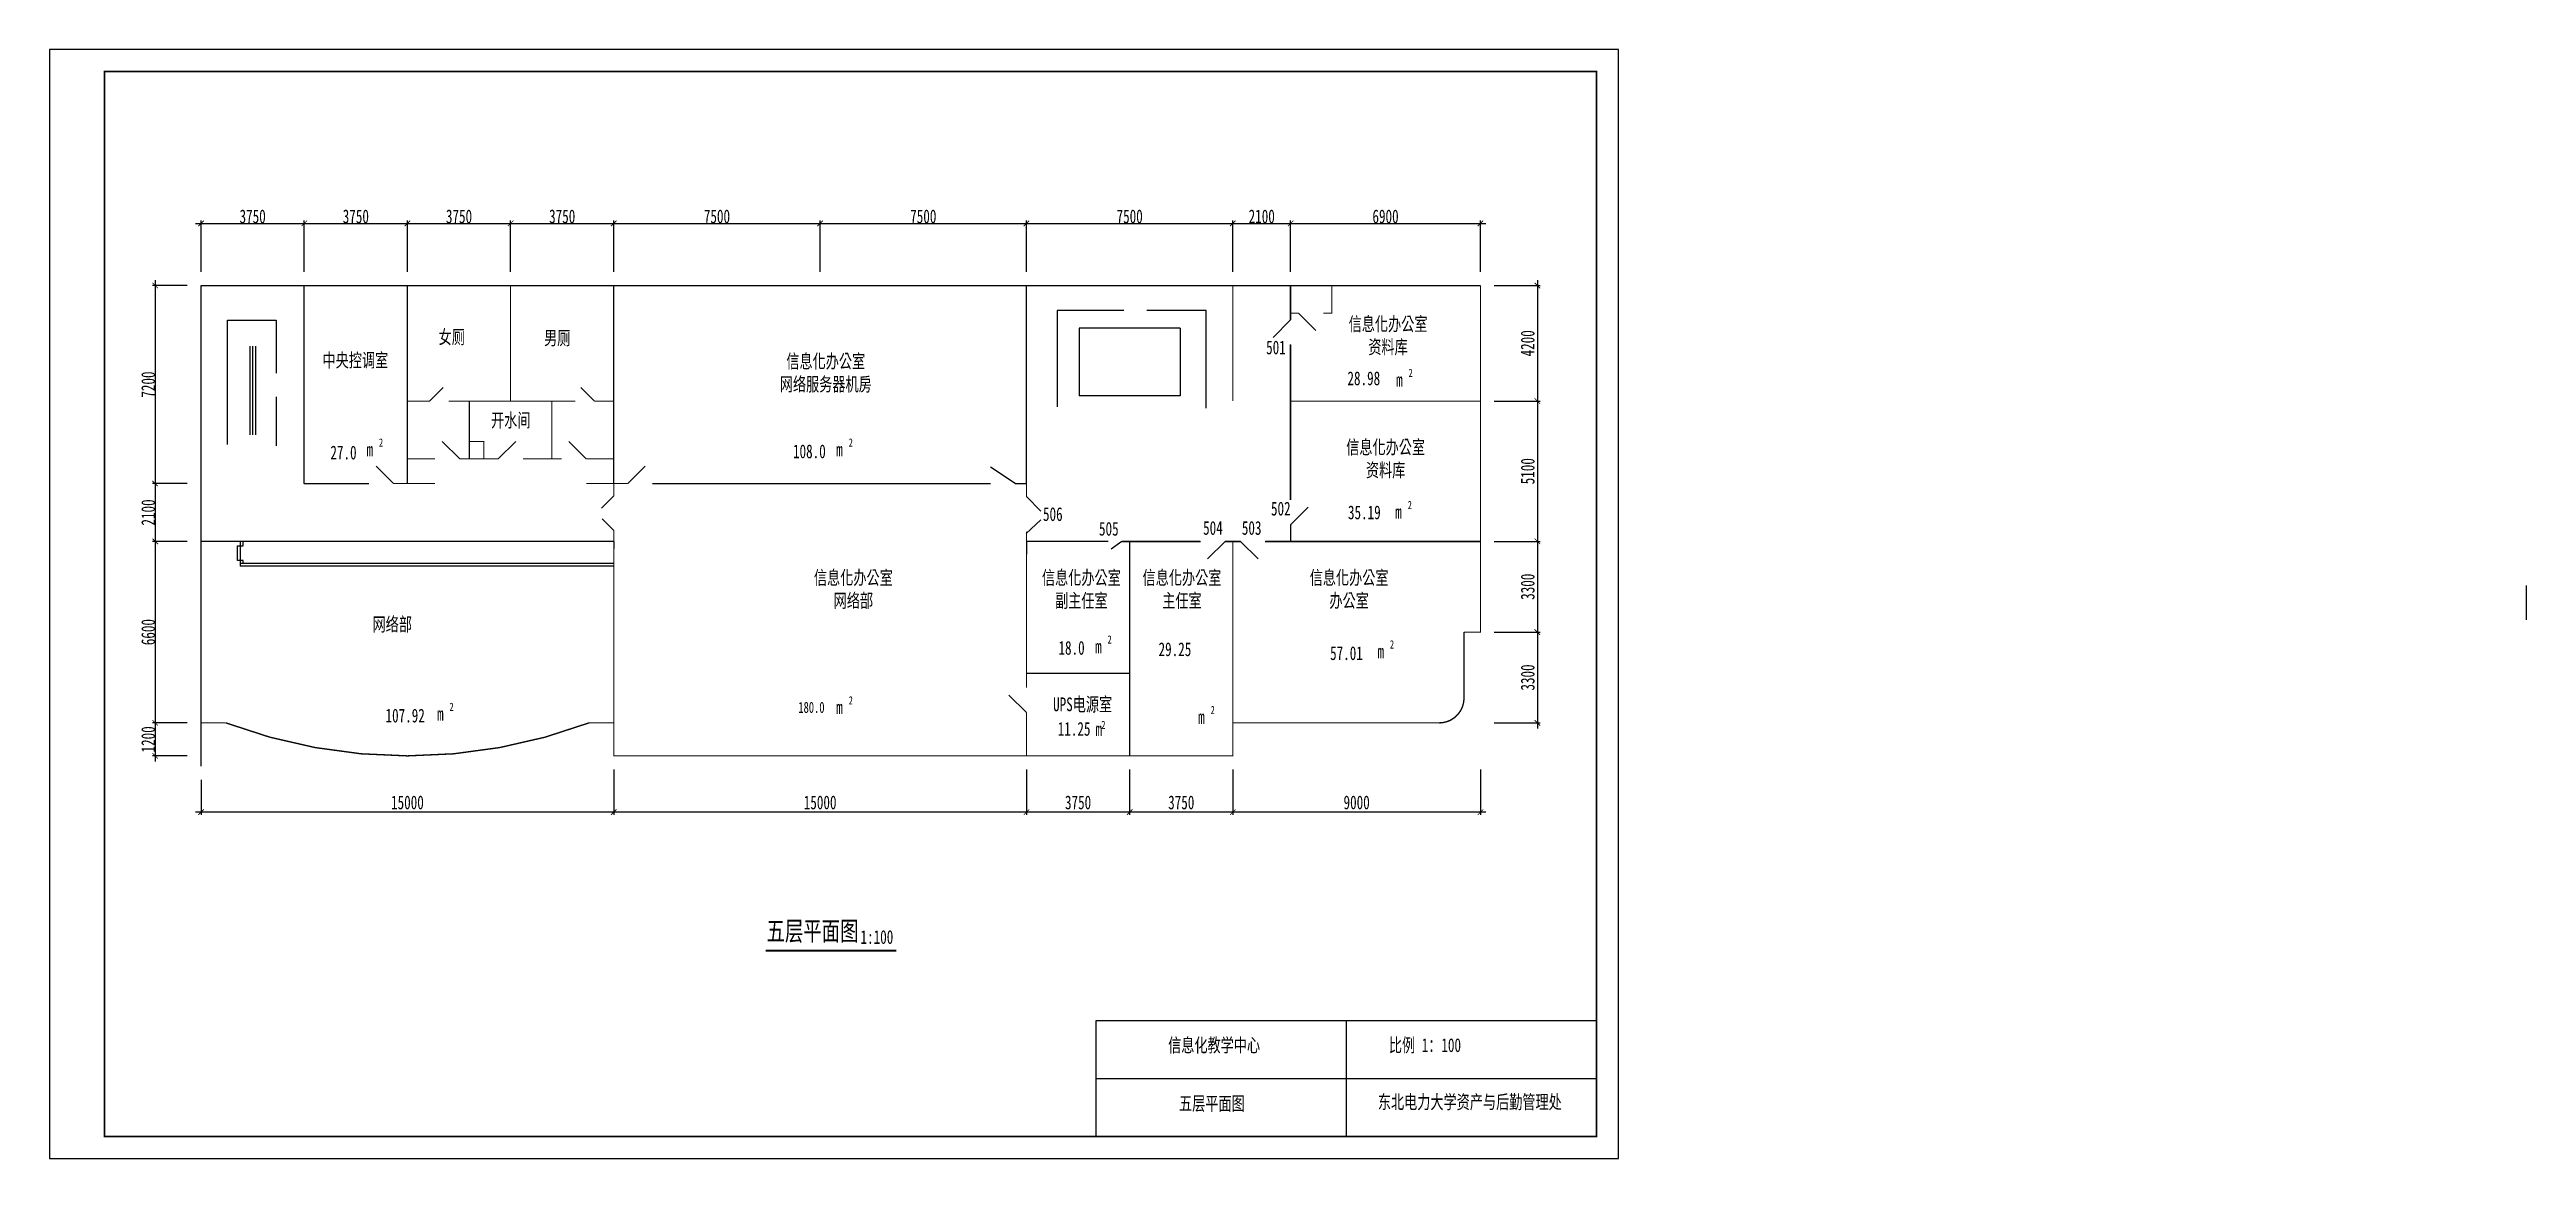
# Model space of a CAD drawing. Extents: x -189 to 89835, y -42645 to -2325.
import ezdxf

# ---------------------------------------------------------------- set-up
doc = ezdxf.new("R2010")
doc.units = 0
doc.header["$LTSCALE"] = 30
doc.layers.get('0').update_dxf_attribs({"linetype": 'CONTINUOUS'})
doc.layers.get('DEFPOINTS').update_dxf_attribs({"linetype": 'CONTINUOUS'})
doc.styles.get("Standard").update_dxf_attribs({"font": '', "width": 0.7, "height": 500})
doc.styles.get('Standard').set_extended_font_data('FangSong_GB2312')

# ---------------------------------------------------------------- blocks, each defined once
blk = doc.blocks.new('1')
blk.add_line((900, 0), (0, 0))
blk = doc.blocks.new('_ARCHTICK')
at = {"color": 0, "linetype": 'ByBlock', "const_width": 0.15}
blk.add_lwpolyline([(-0.5, -0.5), (0.5, 0.5)], dxfattribs=at)

msp = doc.modelspace()

# ---------------------------------------------------------------- linework, layer by layer
for p, q in [((56835, -2325), (-189, -2325)), ((-189, -2325), (-189, -42645)), ((56835, -42645), (56835, -2325)), ((1811, -3125), (1811, -41845)), ((5318, -28377), (5318, -10907)), ((5318, -10907), (51818, -10907)), ((9068, -18107), (9068, -10907)), ((12818, -18107), (12818, -10907)), ((20318, -18107), (20318, -10907)), ((35318, -18107), (35318, -10907)), ((44918, -12154), (44918, -10907)), ((6274, -16682), (6274, -12167)), ((6274, -12167), (8053, -12167)), ((8053, -12167), (8053, -14091)), ((38855, -11819), (36434, -11819)), ((36434, -11819), (36434, -15319)), ((40907, -12460), (37229, -12460)), ((37229, -12460), (37229, -14912)), ((41844, -11819), (39695, -11819)), ((40907, -12460), (40907, -14912)), ((41844, -15368), (41844, -11819)), ((7093, -13105), (7093, -16337)), ((7193, -13105), (7193, -16337)), ((7293, -13105), (7293, -16337)), ((44918, -18701), (44918, -13054)), ((8053, -14955), (8053, -16732)), ((13622, -15107), (14117, -14612)), ((19124, -14612), (19619, -15107)), ((40907, -14912), (37229, -14912)), ((14081, -16571), (14718, -17207)), ((19318, -17207), (18681, -16571)), ((12318, -18107), (11681, -17471)), ((21462, -17471), (20825, -18107)), ((34907, -18107), (34007, -17514)), ((9068, -18107), (11418, -18107)), ((20318, -18553), (19868, -19003)), ((21725, -18107), (34007, -18107)), ((34907, -18107), (35318, -18107)), ((35318, -18582), (35844, -19108)), ((20318, -19810), (19900, -19391)), ((35312, -19921), (35844, -19424)), ((20318, -20207), (5318, -20207)), ((6640, -20899), (6640, -20375)), ((6640, -20375), (6843, -20375)), ((6745, -20207), (6745, -21107)), ((6843, -20375), (6843, -20207)), ((20318, -20207), (20318, -20465)), ((35312, -19921), (35312, -19921)), ((35318, -20207), (35318, -20671)), ((35318, -20207), (35318, -20671)), ((35318, -20207), (35318, -20562)), ((35318, -20207), (35318, -20207)), ((38788, -20207), (38398, -20494)), ((38788, -20207), (41638, -20207)), ((42538, -20207), (43097, -20207)), ((43997, -20207), (51818, -20207)), ((6850, -20899), (6640, -20899)), ((20318, -21007), (6745, -21007)), ((20318, -21107), (6745, -21107)), ((6850, -21007), (6850, -20899)), ((89835, -23061), (89835, -21815)), ((56035, -37645), (37835, -37645)), ((37835, -37645), (37835, -41845)), ((46935, -37645), (46935, -41845)), ((56035, -39745), (37835, -39745)), ((-189, -42645), (56835, -42645))]:
    msp.add_line(p, q)
at = {"color": 0, "linetype": 'ByBlock'}
for p, q in [((5118, -8645), (9268, -8645)), ((5318, -10407), (5318, -8545)), ((8868, -8645), (13018, -8645)), ((9068, -10407), (9068, -8545)), ((12618, -8645), (16768, -8645)), ((12818, -10407), (12818, -8545)), ((16368, -8645), (20518, -8645)), ((16568, -10407), (16568, -8545)), ((20118, -8645), (28018, -8645)), ((20318, -10407), (20318, -8545)), ((27618, -8645), (35518, -8645)), ((27818, -10407), (27818, -8545)), ((35118, -8645), (43018, -8645)), ((35318, -10407), (35318, -8545)), ((35318, -10407), (35318, -8545)), ((42618, -8645), (45118, -8645)), ((42818, -10407), (42818, -8545)), ((44718, -8645), (52018, -8645)), ((44918, -10407), (44918, -8545)), ((51818, -10407), (51818, -8545)), ((3650, -10707), (3650, -18307)), ((53886, -10707), (53886, -15307)), ((4818, -10907), (3550, -10907)), ((52318, -10907), (53986, -10907)), ((52318, -15107), (53986, -15107)), ((53886, -14907), (53886, -20407)), ((3650, -17907), (3650, -20407)), ((4818, -18107), (3550, -18107)), ((4818, -20207), (3550, -20207)), ((3650, -20007), (3650, -27007)), ((52318, -20207), (53986, -20207)), ((53886, -20007), (53886, -23707)), ((53886, -23307), (53886, -27007)), ((52318, -23507), (53986, -23507)), ((4818, -26807), (3550, -26807)), ((3650, -26607), (3650, -28207)), ((52318, -26807), (53986, -26807)), ((4818, -28007), (3550, -28007)), ((20318, -28507), (20318, -30152)), ((35318, -28507), (35318, -30152)), ((39068, -28507), (39068, -30152)), ((42818, -28507), (42818, -30152)), ((51818, -28507), (51818, -30152)), ((5318, -28877), (5318, -30152)), ((20518, -30052), (5118, -30052)), ((35518, -30052), (20118, -30052)), ((39268, -30052), (35118, -30052)), ((43018, -30052), (38868, -30052)), ((52018, -30052), (42618, -30052))]:
    msp.add_line(p, q, dxfattribs=at)
at = {"const_width": 56}
msp.add_lwpolyline([(1811, -3125), (56035, -3125), (56035, -41845), (1811, -41845)], close=True, dxfattribs=at)
msp.add_lwpolyline([(1811, -41845), (56035, -41845), (56035, -3125), (1811, -3125)])
for points, const_width in [([(5318, -10907), (51818, -10907)], 40), ([(5318, -10907), (5318, -28377)], 40), ([(9068, -10907), (9068, -18107), (11418, -18107)], 40), ([(12318, -18107), (12818, -18107), (12818, -10907)], 40), ([(16568, -10907), (16568, -15107), (14322, -15107)], 40), ([(20318, -10907), (20318, -18107)], 40), ([(34907, -18107), (35318, -18107), (35318, -10907)], 40), ([(42818, -10907), (42818, -15107)], 40), ([(51818, -10907), (51818, -20207), (43997, -20207)], 40), ([(44918, -10907), (44918, -12154)], 40), ([(46418, -10907), (46418, -11907), (46104, -11907)], 40), ([(45204, -11907), (44918, -11907)], 40), ([(44918, -13054), (44918, -18701)], 40), ([(35318, -14382), (35318, -18582)], 40), ([(13622, -15107), (12818, -15107)], 40), ([(15068, -15107), (15068, -17207)], 40), ([(16572, -15107), (18919, -15107)], 40), ([(18068, -15107), (18068, -17207)], 40), ([(19619, -15107), (20318, -15107)], 40), ([(44918, -15107), (51818, -15107)], 40), ([(15068, -16578), (15596, -16578), (15596, -17207)], 40), ([(12818, -17207), (13818, -17207)], 40), ([(14718, -17207), (16118, -17207)], 40), ([(17018, -17207), (18418, -17207)], 40), ([(19318, -17207), (20318, -17207)], 40), ([(12818, -18107), (13818, -18107)], 40), ([(19318, -18107), (20318, -18107)], 40), ([(20318, -18107), (20825, -18107)], 40), ([(20318, -18107), (20318, -18553)], 40), ([(21725, -18107), (34007, -18107)], 40), ([(20318, -19810), (20318, -20207)], 40), ([(44918, -19601), (44918, -20207)], 40), ([(20318, -20207), (20318, -26807)], 40), ([(38292, -20207), (35312, -20207)], 40), ([(35318, -19853), (35318, -25178)], 40), ([(35318, -20207), (35318, -25532)], 40), ([(38298, -20207), (35318, -20207)], 40), ([(41638, -20207), (38788, -20207)], 40), ([(39068, -20207), (39068, -28007)], 40), ([(39068, -20207), (39068, -28007)], 40), ([(43097, -20207), (42538, -20207)], 40), ([(42818, -20207), (42818, -26807)], 40), ([(51818, -20207), (51818, -23507), (51218, -23507)], 40), ([(51218, -23507), (51218, -25907)], 40), ([(35318, -25007), (39068, -25007)], 40), ([(5318, -26807), (6218, -26807)], 40), ([(20318, -26807), (19418, -26807)], 40), ([(50318, -26807), (42818, -26807), (42818, -28007), (20318, -28007), (20318, -26807)], 40), ([(35318, -26432), (35318, -28007)], 40), ([(25842, -35085), (30589, -35085)], 70)]:
    msp.add_lwpolyline(points, dxfattribs=dict(const_width=const_width))
at = {"const_width": 50}
for points in [[(50318, -26807, 0.414214), (51218, -25907, 0.414214)], [(6218, -26807, 0.181818), (19418, -26807, 0.181818)]]:
    msp.add_lwpolyline(points, format="xyb", dxfattribs=at)
at = {"layer": 'DEFPOINTS', "color": 0, "linetype": 'ByBlock'}
for p in [(9068, -8645), (12818, -8645), (16568, -8645), (20318, -8645), (27818, -8645), (35318, -8645), (42818, -8645), (44918, -8645), (51818, -8645), (5318, -10907), (5318, -10907), (9068, -10907), (9068, -10907), (12818, -10907), (12818, -10907), (16568, -10907), (16568, -10907), (20318, -10907), (20318, -10907), (27818, -10907), (27818, -10907), (35318, -10907), (35318, -10907), (42818, -10907), (42818, -10907), (44918, -10907), (44918, -10907), (51818, -10907), (51818, -10907), (51818, -15107), (51818, -15107), (53886, -15107), (3650, -18107), (9068, -18107), (9068, -18107), (3650, -20207), (5318, -20207), (5318, -20207), (51818, -20207), (51818, -20207), (53886, -20207), (51818, -23507), (51818, -23507), (51818, -23507), (53886, -23507), (3650, -26807), (5318, -26807), (5318, -26807), (50318, -26807), (53886, -26807), (3650, -28007), (5318, -28377), (20318, -28007), (20318, -28007), (20318, -28007), (35318, -28007), (35318, -28007), (39068, -28007), (39068, -28007), (42818, -28007), (42818, -28007), (5318, -30052), (20318, -30052), (35318, -30052), (39068, -30052), (42818, -30052)]:
    msp.add_point(p, dxfattribs=at)

# ---------------------------------------------------------------- block references
at = {"color": 0, "linetype": 'ByBlock', "xscale": 200, "yscale": 200, "zscale": 200}
for p, rotation in [((5318, -8645), 180), ((9068, -8645), 180), ((12818, -8645), 180), ((16568, -8645), 180), ((20318, -8645), 180), ((27818, -8645), 180), ((35318, -8645), 180), ((42818, -8645), 180), ((44918, -8645), 180), ((3650, -10907), 90), ((53886, -10907), 90), ((53886, -15107), 90), ((53886, -15107), 270), ((3650, -18107), 90), ((3650, -18107), 270), ((3650, -20207), 90), ((3650, -20207), 270), ((53886, -20207), 90), ((53886, -20207), 270), ((53886, -23507), 270), ((53886, -23507), 90), ((3650, -26807), 270), ((3650, -26807), 90), ((53886, -26807), 270), ((3650, -28007), 270), ((5318, -30052), 180), ((20318, -30052), 180), ((35318, -30052), 180), ((39068, -30052), 180), ((42818, -30052), 180)]:
    msp.add_blockref('_ARCHTICK', p, dxfattribs=dict(at, rotation=rotation))
for p in [(9068, -8645), (12818, -8645), (16568, -8645), (20318, -8645), (27818, -8645), (35318, -8645), (42818, -8645), (44918, -8645), (51818, -8645), (20318, -30052), (35318, -30052), (39068, -30052), (42818, -30052), (51818, -30052)]:
    msp.add_blockref('_ARCHTICK', p, dxfattribs=at)
for p, rotation in [((44918, -12154), 225), ((45204, -11907), 315), ((16118, -17207), 45), ((44918, -19601), 45), ((43097, -20207), 315), ((35318, -26432), 135)]:
    msp.add_blockref('1', p, dxfattribs=dict(rotation=rotation))
at = {"xscale": -1, "rotation": 45}
msp.add_blockref('1', (42538, -20207), dxfattribs=at)

# ---------------------------------------------------------------- texts
at = {"color": 0, "linetype": 'ByBlock', "char_height": 500, "attachment_point": 5}
for s, insert in [('\\A1;3750', (7193, -8395)), ('\\A1;3750', (10943, -8395)), ('\\A1;3750', (14693, -8395)), ('\\A1;3750', (18443, -8395)), ('\\A1;7500', (24068, -8395)), ('\\A1;7500', (31568, -8395)), ('\\A1;7500', (39068, -8395)), ('\\A1;2100', (43868, -8395)), ('\\A1;6900', (48368, -8395)), ('\\A1;15000', (12818, -29702)), ('\\A1;15000', (27818, -29702)), ('\\A1;3750', (37193, -29702)), ('\\A1;3750', (40943, -29702)), ('\\A1;9000', (47318, -29702)), ('1:100', (29882, -34596))]:
    msp.add_mtext(s, dxfattribs=dict(at, insert=insert))
for s, insert, char_height, width, attachment_point in [('女厕', (13951, -12526), 500, 2567.41, 1), ('男厕', (17785, -12561), 500, 2110.2, 1), ('{\\fPMingLiU|b0|i0|c134|p18;信息化办公室\\P资料库}', (48460, -12053), 500, 4079.71, 2), ('中央控调室', (9733, -13370), 500, 4059.79, 1), ('{\\fPMingLiU|b0|i0|c134|p18;信息化办公室\\P\\fPMingLiU|b0|i0|c136|p18;网\\fPMingLiU|b0|i0|c134|p18;络\\fGulim|b0|i0|c134|p34;服\\fPMingLiU|b0|i0|c134|p18;务\\fGulim|b0|i0|c134|p34;器机房}', (28023, -13408), 500, 4079.71, 2), ('501', (44028, -12905), 500, 733.32, 1), ('28.98', (46983, -14030), 500, 1220.87, 1), ('m', (48750, -14084), 500, 596.94, 1), ('2', (49206, -13931), 300, 298.47, 1), ('开水间', (15858, -15552), 500, 2321.22, 1), ('27.0', (10018, -16728), 500, 1220.87, 1), ('m', (11328, -16618), 500, 596.94, 1), ('2', (11783, -16465), 300, 298.47, 1), ('108.0', (26832, -16684), 500, 1220.87, 1), ('m', (28402, -16618), 500, 596.94, 1), ('2', (28858, -16465), 300, 298.47, 1), ('{\\fPMingLiU|b0|i0|c134|p18;信息化办公室\\P资料库}', (48372, -16532), 500, 4079.71, 2), ('502', (44204, -18766), 500, 821.32, 1), ('2', (49176, -18735), 300, 298.47, 1), ('506', (35918, -18966), 500, 1085.32, 1), ('505', (37953, -19499), 500, 821.32, 1), ('504', (41737, -19469), 500, 821.32, 1), ('503', (43145, -19469), 500, 997.32, 1), ('35.19', (47002, -18903), 500, 1220.87, 1), ('m', (48721, -18887), 500, 596.94, 1), ('{\\fPMingLiU|b0|i0|c134|p18;信息化办公室\\P\\fPMingLiU|b0|i0|c136|p18;网\\fPMingLiU|b0|i0|c134|p18;络\\fGulim|b0|i0|c134|p34;部}', (29026, -21277), 500, 4079.71, 2), ('{\\fPMingLiU|b0|i0|c134|p18;信息化办公室\\P副主任室}', (37313, -21277), 500, 4079.71, 2), ('{\\fPMingLiU|b0|i0|c134|p18;信息化办公室\\P主任室}', (40970, -21277), 500, 4079.71, 2), ('{\\fPMingLiU|b0|i0|c134|p18;信息化办公室\\P办公室}', (47045, -21277), 500, 4079.71, 2), ('网络部', (11551, -22971), 500, 6893.31, 1), ('18.0', (36480, -23829), 500, 1220.87, 1), ('m', (37810, -23779), 500, 596.94, 1), ('2', (38265, -23626), 300, 298.47, 1), ('29.25', (40118, -23880), 500, 1220.87, 1), ('57.01', (46352, -24022), 500, 1220.87, 1), ('m', (48072, -23956), 500, 596.94, 1), ('2', (48527, -23803), 300, 298.47, 1), ('2', (14348, -26072), 300, 298.47, 1), ('180.0', (27026, -26043), 400, 1220.87, 1), ('2', (28858, -25837), 300, 298.47, 1), ('UPS电源室', (36285, -25882), 500, 3042.61, 1), ('107.92', (12022, -26291), 500, 1220.87, 1), ('m', (13893, -26225), 500, 596.94, 1), ('m', (28402, -25989), 500, 596.94, 1), ('11.25', (36453, -26774), 500, 1220.87, 1), ('m', (37821, -26781), 500, 596.94, 1), ('2', (38038, -26730), 300, 298.47, 1), ('m', (41555, -26343), 500, 596.94, 1), ('2', (42010, -26190), 300, 298.47, 1), ('五层平面图', (25869, -34024), 700, 12810.71, 1), ('       信息化教学中心', (38800, -38274), 500, 7274.77, 1), ('比例 1：100', (48489, -38274), 500, 7274.77, 1), ('五层平面图', (40863, -40395), 500, 7274.77, 1), ('东北电力大学资产与后勤管理处', (48089, -40338), 500, 7274.77, 1)]:
    msp.add_mtext(s, dxfattribs=dict(insert=insert, char_height=char_height, width=width, attachment_point=attachment_point))
at = {"color": 0, "linetype": 'ByBlock', "char_height": 500, "attachment_point": 5, "rotation": 90}
for s, insert in [('\\A1;4200', (53536, -13007)), ('\\A1;7200', (3399, -14507)), ('\\A1;5100', (53536, -17657)), ('\\A1;2100', (3399, -19157)), ('\\A1;3300', (53536, -21857)), ('\\A1;6600', (3399, -23507)), ('\\A1;3300', (53536, -25157)), ('\\A1;1200', (3399, -27407))]:
    msp.add_mtext(s, dxfattribs=dict(at, insert=insert))

doc.saveas('drawing.dxf')
